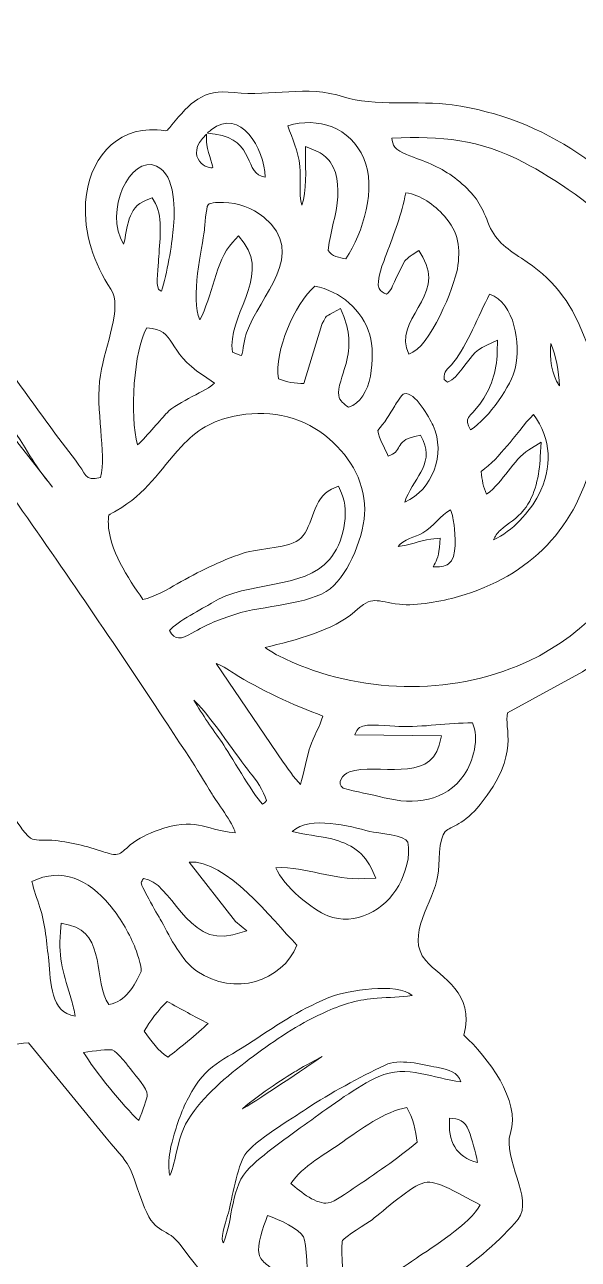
# Model space of a CAD drawing. Header units: centimetres. Extents: x -12.7 to 18.7, y -12.5 to 18.5.
# Drawn here: x 9.43 to 12.02, y 0.78 to 6.55 of the extents above; entities that cross this region are included whole.
import ezdxf

# ---------------------------------------------------------------- set-up
doc = ezdxf.new("R2010")
doc.units = ezdxf.units.CM
doc.header["$MEASUREMENT"] = 0
doc.layers.add('Plan 1', color=7, linetype='Continuous')

msp = doc.modelspace()

# ---------------------------------------------------------------- linework, layer by layer
at = {"layer": 'Plan 1', "color": 250, "lineweight": 18}
for points, knots in [([(-12.70712, 2.98214), (-12.70712, -5.58093), (-5.66679, -12.5227), (3.01789, -12.5227), (11.70257, -12.5227), (18.7429, -5.58093), (18.7429, 2.98214), (18.7429, 11.5452), (11.70257, 18.48697), (3.01789, 18.48697), (-5.66679, 18.48697), (-12.70712, 11.5452), (-12.70712, 2.98214)], [0, 0, 0, 0, 0.25, 0.25, 0.25, 0.5, 0.5, 0.5, 0.75, 0.75, 0.75, 1, 1, 1, 1]), ([(-4.26543, -4.31893), (-4.26543, -4.31893), (-3.97894, -3.98957), (-3.97894, -3.98957), (-3.92186, -4.0381), (-3.86309, -4.11586), (-3.8222, -4.17014), (-3.69525, -4.33867), (-3.88687, -4.38079), (-3.42934, -4.63057), (-3.32334, -4.68844), (-3.3564, -4.64826), (-3.32099, -4.76677), (-3.27786, -4.91123), (-3.16622, -5.01305), (-3.02862, -5.06771), (-2.98388, -5.08549), (-2.85788, -5.10146), (-2.83188, -5.13053), (-2.78887, -5.17866), (-2.81151, -5.39704), (-2.38914, -5.53181), (-2.33644, -5.54862), (-2.2088, -5.55689), (-2.17211, -5.58293), (-2.02438, -5.68771), (-2.00495, -5.76428), (-1.79939, -5.79384), (-1.71231, -5.80636), (-1.62513, -5.7991), (-1.53767, -5.80192), (-1.45871, -5.80447), (-1.4025, -5.84769), (-1.32966, -5.87095), (-1.16546, -5.92338), (-0.97984, -5.86905), (-0.81175, -5.86612), (-0.46025, -5.85996), (-0.47066, -5.97114), (-0.1653, -5.69658), (-0.09903, -5.63698), (-0.09653, -5.66265), (0.01903, -5.67973), (0.48273, -5.7483), (1.08451, -5.83159), (1.5553, -5.78256), (1.5553, -5.78256), (2.016, -5.72438), (2.016, -5.72438), (2.016, -5.72438), (1.91262, -6.14441), (1.91262, -6.14441), (1.85654, -6.33478), (1.77987, -6.39954), (1.76998, -6.64935), (1.76998, -6.64935), (1.81151, -6.64363), (1.81151, -6.64363), (2.13062, -6.59964), (3.27323, -6.00527), (3.56498, -5.79372), (4.19269, -5.33858), (4.24496, -5.25744), (4.6996, -4.69979), (4.78699, -4.5926), (5.1609, -4.05755), (5.09134, -3.9391), (5.0443, -3.85904), (4.93031, -3.89476), (4.85965, -3.91398), (4.78996, -3.93295), (4.72148, -3.9561), (4.65132, -3.97341), (3.87587, -4.16481), (3.06303, -4.06589), (2.29631, -3.88703), (2.29631, -3.88703), (1.61804, -3.69373), (1.61804, -3.69373), (1.61804, -3.69373), (1.40325, -3.6523), (1.40325, -3.6523), (1.43699, -3.83973), (1.52102, -4.03572), (1.59104, -4.21251), (1.59104, -4.21251), (1.78821, -4.71867), (1.78821, -4.71867), (1.63483, -4.74047), (1.31379, -4.70911), (1.17893, -4.69004), (0.98408, -4.66247), (0.82965, -4.6089), (0.64568, -4.5568), (0.62221, -4.45844), (0.60929, -4.45346), (0.63955, -4.33914), (0.7093, -4.07554), (0.57285, -3.92816), (0.56818, -3.82318), (0.5671, -3.79888), (0.59223, -3.72997), (0.59587, -3.69545), (0.62849, -3.3861), (0.42992, -3.24726), (0.41831, -3.08433), (0.38654, -2.63838), (0.15039, -2.62065), (0.07028, -2.47367), (0.02419, -2.38916), (0.03332, -2.36793), (0.09694, -2.30405), (0.14076, -2.26002), (0.39165, -2.06639), (0.45097, -2.09471), (0.48095, -2.11469), (0.56622, -2.2174), (0.59457, -2.24955), (0.59457, -2.24955), (0.88771, -2.56893), (0.88771, -2.56893), (1.17691, -2.85493), (1.80549, -3.29474), (2.19799, -3.46506), (2.34611, -3.52934), (2.50004, -3.59969), (2.65462, -3.646), (3.35608, -3.85608), (4.16259, -3.93489), (4.88571, -3.79156), (5.6528, -3.63949), (6.24141, -3.41854), (6.85161, -2.9274), (7.02529, -2.78759), (7.20186, -2.64688), (7.35597, -2.48523), (7.46245, -2.37355), (7.72752, -2.10575), (7.80144, -1.99554), (7.98369, -1.72377), (8.48963, -0.79844), (8.51221, -0.49765), (8.52468, -0.33155), (8.59458, -0.14706), (8.62311, 0.0215), (8.68851, 0.40778), (8.69365, 0.82258), (8.66169, 1.2128), (8.64284, 1.44289), (8.60029, 1.66647), (8.54195, 1.88954), (8.54195, 1.88954), (8.45306, 2.21787), (8.45306, 2.21787), (8.52313, 2.19746), (8.62671, 2.14409), (8.67928, 2.12544), (8.75475, 2.09864), (8.79552, 1.86804), (9.09908, 1.77736), (9.23834, 1.73576), (9.32167, 1.78265), (9.4496, 1.7932), (9.4496, 1.7932), (9.81113, 1.34878), (9.81113, 1.34878), (9.95084, 1.19395), (9.91401, 1.21695), (9.99144, 1.02209), (10.04325, 0.89176), (10.09509, 0.93528), (10.1621, 0.84493), (10.40583, 0.5164), (10.33027, 0.69736), (10.56316, 0.55545), (10.86319, 0.37265), (10.8067, 0.32841), (11.04201, 0.46115), (11.26462, 0.58676), (11.5752, 0.77065), (11.73433, 0.96957), (11.81025, 1.06446), (11.65977, 1.25119), (11.69891, 1.37135), (11.74785, 1.52164), (11.59284, 1.72608), (11.48095, 1.82924), (11.53667, 2.02837), (11.37494, 2.09461), (11.30353, 2.17726), (11.20449, 2.29189), (11.34249, 2.45297), (11.36047, 2.57541), (11.36727, 2.62169), (11.36253, 2.74949), (11.39455, 2.78009), (11.42158, 2.80406), (11.48459, 2.81413), (11.55754, 2.90527), (11.75158, 3.14772), (11.66543, 3.26017), (11.68577, 3.33386), (11.68577, 3.33386), (12.03596, 3.52518), (12.03596, 3.52518), (12.55338, 3.8696), (12.79966, 4.59464), (12.61165, 5.1851), (12.57594, 5.29725), (12.52469, 5.40376), (12.45805, 5.50085), (12.212, 5.85927), (11.86366, 6.11215), (11.42628, 6.17429), (11.27451, 6.19585), (11.05499, 6.16529), (10.9203, 6.21094), (10.74727, 6.26959), (10.58253, 6.211), (10.40911, 6.23146), (10.25872, 6.2492), (10.20622, 6.18355), (10.11813, 6.08076), (10.08602, 6.04326), (10.10674, 6.05394), (10.05033, 6.05763), (9.85112, 6.07064), (9.72862, 5.91062), (9.71567, 5.71942), (9.70593, 5.57558), (9.75546, 5.43181), (9.83385, 5.31268), (9.88942, 5.22825), (9.80792, 5.05498), (9.78489, 4.91184), (9.75928, 4.7528), (9.81475, 4.54437), (9.78559, 4.43362), (9.7097, 4.41523), (9.71902, 4.44982), (9.66844, 4.5144), (9.50065, 4.7286), (9.35242, 4.9572), (9.17976, 5.16798), (9.15699, 5.19572), (9.14025, 5.2241), (9.11972, 5.2531), (9.09401, 5.28944), (9.10366, 5.28225), (9.10563, 5.33062), (9.11116, 5.46794), (8.97935, 5.63415), (8.84989, 5.68384), (8.8164, 5.88457), (8.69294, 5.95155), (8.55585, 6.08063), (8.44217, 6.18766), (8.29761, 6.32181), (8.16385, 6.40016), (8.05808, 6.46211), (7.7853, 6.24277), (7.69077, 6.18811), (7.69077, 6.18811), (7.27394, 5.88369), (7.27394, 5.88369), (7.27033, 5.70586), (7.39775, 5.60054), (7.44573, 5.44753), (7.4885, 5.31116), (7.28623, 5.27788), (7.47507, 5.03191), (7.51983, 4.97362), (7.5675, 4.96713), (7.59197, 4.94645), (7.63533, 4.90974), (7.57556, 4.74687), (7.73782, 4.58925), (7.56698, 4.68548), (7.53116, 4.62768), (7.45782, 4.67175), (7.37168, 4.72353), (7.32556, 4.80576), (7.21615, 4.83241), (7.07735, 4.86623), (7.05339, 4.77007), (6.91788, 4.8342), (6.74039, 4.91823), (6.60832, 4.92481), (6.43034, 4.83244), (6.3801, 4.80634), (6.38593, 4.78897), (6.33206, 4.81254), (6.2566, 4.84556), (6.01377, 4.92595), (5.98598, 5.00566), (5.9765, 5.0329), (5.99486, 5.08562), (6.01701, 5.10137), (6.04997, 5.1248), (6.1707, 5.10356), (6.30584, 5.20286), (6.57293, 5.39903), (6.30998, 5.87428), (6.15126, 6.06119), (5.97075, 6.27377), (5.74899, 6.4403), (5.54782, 6.63127), (5.50231, 6.67447), (5.49103, 6.82308), (5.48048, 6.9075), (5.55738, 6.93735), (5.55898, 6.99355), (5.61766, 7.02791), (5.67765, 7.06306), (5.70582, 6.98604), (5.8239, 7.00379), (5.95502, 7.02348), (5.87531, 7.06866), (6.0309, 7.04236), (6.14767, 7.02261), (6.18671, 7.04672), (6.28106, 7.10196), (6.3351, 7.13359), (6.45116, 7.12318), (6.51678, 7.1338), (6.68216, 7.16053), (6.65125, 7.23559), (6.78124, 7.2074), (7.0069, 7.15844), (7.05548, 7.31345), (7.14207, 7.32452), (7.25115, 7.33847), (7.27984, 7.3255), (7.38739, 7.37498), (7.45055, 7.40404), (7.50139, 7.45186), (7.56513, 7.4752), (7.63502, 7.5008), (7.70779, 7.51781), (7.77782, 7.54327), (7.88355, 7.5817), (7.94246, 7.53436), (8.03449, 7.47101), (8.12437, 7.40914), (8.20986, 7.35468), (8.30853, 7.30684), (8.53549, 7.19676), (8.53153, 7.22012), (8.77077, 7.25334), (9.20467, 7.31366), (9.63868, 6.99), (10.26105, 7.1938), (10.26105, 7.1938), (10.477, 7.2712), (10.477, 7.2712), (10.477, 7.2712), (10.73671, 7.27415), (10.73671, 7.27415), (10.95313, 7.27556), (10.99865, 7.33466), (11.17721, 7.41065), (11.32272, 7.47258), (11.46635, 7.45948), (11.60992, 7.5489), (11.67144, 7.58724), (11.70985, 7.6448), (11.76265, 7.67848), (11.83466, 7.72444), (12.03863, 7.76867), (12.17286, 7.86731), (14.18278, 4.26572), (13.78187, -0.18352), (11.16241, -3.38829), (7.29846, -8.11562), (0.13141, -8.52254), (-4.26543, -4.31893)], [0, 0, 0, 0, 0.008, 0.008, 0.008, 0.016, 0.016, 0.016, 0.024, 0.024, 0.024, 0.032, 0.032, 0.032, 0.04, 0.04, 0.04, 0.048, 0.048, 0.048, 0.056, 0.056, 0.056, 0.064, 0.064, 0.064, 0.072, 0.072, 0.072, 0.08, 0.08, 0.08, 0.088, 0.088, 0.088, 0.096, 0.096, 0.096, 0.104, 0.104, 0.104, 0.112, 0.112, 0.112, 0.12, 0.12, 0.12, 0.128, 0.128, 0.128, 0.136, 0.136, 0.136, 0.144, 0.144, 0.144, 0.152, 0.152, 0.152, 0.16, 0.16, 0.16, 0.168, 0.168, 0.168, 0.176, 0.176, 0.176, 0.184, 0.184, 0.184, 0.192, 0.192, 0.192, 0.2, 0.2, 0.2, 0.208, 0.208, 0.208, 0.216, 0.216, 0.216, 0.224, 0.224, 0.224, 0.232, 0.232, 0.232, 0.24, 0.24, 0.24, 0.248, 0.248, 0.248, 0.256, 0.256, 0.256, 0.264, 0.264, 0.264, 0.272, 0.272, 0.272, 0.28, 0.28, 0.28, 0.288, 0.288, 0.288, 0.296, 0.296, 0.296, 0.304, 0.304, 0.304, 0.312, 0.312, 0.312, 0.32, 0.32, 0.32, 0.328, 0.328, 0.328, 0.336, 0.336, 0.336, 0.344, 0.344, 0.344, 0.352, 0.352, 0.352, 0.36, 0.36, 0.36, 0.368, 0.368, 0.368, 0.376, 0.376, 0.376, 0.384, 0.384, 0.384, 0.392, 0.392, 0.392, 0.4, 0.4, 0.4, 0.408, 0.408, 0.408, 0.416, 0.416, 0.416, 0.424, 0.424, 0.424, 0.432, 0.432, 0.432, 0.44, 0.44, 0.44, 0.448, 0.448, 0.448, 0.456, 0.456, 0.456, 0.464, 0.464, 0.464, 0.472, 0.472, 0.472, 0.48, 0.48, 0.48, 0.488, 0.488, 0.488, 0.496, 0.496, 0.496, 0.504, 0.504, 0.504, 0.512, 0.512, 0.512, 0.52, 0.52, 0.52, 0.528, 0.528, 0.528, 0.536, 0.536, 0.536, 0.544, 0.544, 0.544, 0.552, 0.552, 0.552, 0.56, 0.56, 0.56, 0.568, 0.568, 0.568, 0.576, 0.576, 0.576, 0.584, 0.584, 0.584, 0.592, 0.592, 0.592, 0.6, 0.6, 0.6, 0.608, 0.608, 0.608, 0.616, 0.616, 0.616, 0.624, 0.624, 0.624, 0.632, 0.632, 0.632, 0.64, 0.64, 0.64, 0.648, 0.648, 0.648, 0.656, 0.656, 0.656, 0.664, 0.664, 0.664, 0.672, 0.672, 0.672, 0.68, 0.68, 0.68, 0.688, 0.688, 0.688, 0.696, 0.696, 0.696, 0.704, 0.704, 0.704, 0.712, 0.712, 0.712, 0.72, 0.72, 0.72, 0.728, 0.728, 0.728, 0.736, 0.736, 0.736, 0.744, 0.744, 0.744, 0.752, 0.752, 0.752, 0.76, 0.76, 0.76, 0.768, 0.768, 0.768, 0.776, 0.776, 0.776, 0.784, 0.784, 0.784, 0.792, 0.792, 0.792, 0.8, 0.8, 0.8, 0.808, 0.808, 0.808, 0.816, 0.816, 0.816, 0.824, 0.824, 0.824, 0.832, 0.832, 0.832, 0.84, 0.84, 0.84, 0.848, 0.848, 0.848, 0.856, 0.856, 0.856, 0.864, 0.864, 0.864, 0.872, 0.872, 0.872, 0.88, 0.88, 0.88, 0.888, 0.888, 0.888, 0.896, 0.896, 0.896, 0.904, 0.904, 0.904, 0.912, 0.912, 0.912, 0.92, 0.92, 0.92, 0.928, 0.928, 0.928, 0.936, 0.936, 0.936, 0.944, 0.944, 0.944, 0.952, 0.952, 0.952, 0.96, 0.96, 0.96, 0.968, 0.968, 0.968, 0.976, 0.976, 0.976, 0.984, 0.984, 0.984, 0.992, 0.992, 0.992, 1, 1, 1, 1]), ([(10.55404, 5.83706), (10.45334, 5.84503), (10.51307, 6.01068), (10.32016, 6.03723), (10.32016, 6.03723), (10.2844, 6.04216), (10.2844, 6.04216), (10.28961, 6.04695), (10.29527, 6.05185), (10.3014, 6.05684), (10.43823, 6.16774), (10.54957, 5.967), (10.55404, 5.83706)], [0, 0, 0, 0, 0.25, 0.25, 0.25, 0.5, 0.5, 0.5, 0.75, 0.75, 0.75, 1, 1, 1, 1]), ([(10.7159, 5.88553), (10.70828, 5.96331), (10.68167, 6.01256), (10.6592, 6.07673), (10.80206, 6.11894), (10.9512, 6.06932), (11.01424, 5.92382), (11.07404, 5.78575), (11.01233, 5.57849), (10.93096, 5.4549), (10.89998, 5.45829), (10.86528, 5.46788), (10.84828, 5.49378), (10.8477, 5.52012), (10.8818, 5.65889), (10.88647, 5.68967), (10.89708, 5.75984), (10.90119, 5.84659), (10.85766, 5.90714), (10.84056, 5.93091), (10.81781, 5.94826), (10.79083, 5.95944), (10.79083, 5.95944), (10.74281, 5.97934), (10.74281, 5.97934), (10.74281, 5.97934), (10.74231, 5.92737), (10.74231, 5.92737), (10.74186, 5.88328), (10.74982, 5.76627), (10.72526, 5.70482), (10.70966, 5.75998), (10.72113, 5.83183), (10.7159, 5.88553)], [0, 0, 0, 0, 0.0909091, 0.0909091, 0.0909091, 0.1818182, 0.1818182, 0.1818182, 0.2727273, 0.2727273, 0.2727273, 0.3636364, 0.3636364, 0.3636364, 0.4545455, 0.4545455, 0.4545455, 0.5454545, 0.5454545, 0.5454545, 0.6363636, 0.6363636, 0.6363636, 0.7272727, 0.7272727, 0.7272727, 0.8181818, 0.8181818, 0.8181818, 0.9090909, 0.9090909, 0.9090909, 1, 1, 1, 1]), ([(10.30914, 5.88298), (10.29853, 5.86464), (10.16478, 5.92645), (10.27966, 6.03767), (10.27966, 6.03767), (10.28028, 6.00185), (10.28028, 6.00185), (10.28088, 5.96802), (10.31056, 5.89198), (10.30914, 5.88298)], [0, 0, 0, 0, 0.3333333, 0.3333333, 0.3333333, 0.6666667, 0.6666667, 0.6666667, 1, 1, 1, 1]), ([(11.15937, 5.9768), (11.14983, 5.98862), (11.14637, 6.00364), (11.14582, 6.01888), (11.37913, 6.02805), (11.55014, 6.01544), (11.76474, 5.90318), (11.8923, 5.83645), (12.12002, 5.68816), (12.20317, 5.57237), (12.33121, 5.39402), (12.41809, 5.29009), (12.47097, 5.06509), (12.60876, 4.47885), (12.29973, 3.78399), (11.73043, 3.55252), (11.37372, 3.4075), (10.95771, 3.42991), (10.6143, 3.60192), (10.5954, 3.61137), (10.57375, 3.62414), (10.5545, 3.63903), (10.69413, 3.6741), (10.87658, 3.71942), (10.97079, 3.80632), (11.05645, 3.88532), (11.07013, 3.85414), (11.18125, 3.84122), (11.26044, 3.832), (11.37902, 3.85521), (11.45601, 3.87704), (11.79053, 3.97188), (12.01538, 4.20229), (12.08746, 4.5452), (12.12857, 4.74074), (12.11572, 4.91491), (12.04056, 5.10039), (11.97486, 5.26247), (11.89632, 5.36394), (11.75013, 5.45755), (11.67658, 5.50463), (11.62566, 5.54352), (11.59381, 5.62554), (11.56303, 5.70487), (11.53898, 5.74547), (11.4739, 5.80431), (11.41331, 5.85905), (11.34968, 5.89099), (11.27418, 5.91947), (11.24282, 5.93128), (11.18069, 5.95038), (11.15937, 5.9768)], [0, 0, 0, 0, 0.0588235, 0.0588235, 0.0588235, 0.1176471, 0.1176471, 0.1176471, 0.1764706, 0.1764706, 0.1764706, 0.2352941, 0.2352941, 0.2352941, 0.2941176, 0.2941176, 0.2941176, 0.3529412, 0.3529412, 0.3529412, 0.4117647, 0.4117647, 0.4117647, 0.4705882, 0.4705882, 0.4705882, 0.5294118, 0.5294118, 0.5294118, 0.5882353, 0.5882353, 0.5882353, 0.6470588, 0.6470588, 0.6470588, 0.7058824, 0.7058824, 0.7058824, 0.7647059, 0.7647059, 0.7647059, 0.8235294, 0.8235294, 0.8235294, 0.8823529, 0.8823529, 0.8823529, 0.9411765, 0.9411765, 0.9411765, 1, 1, 1, 1]), ([(9.89316, 5.52329), (9.79913, 5.67479), (9.92387, 5.94291), (10.04675, 5.88813), (10.13943, 5.84679), (10.13255, 5.67314), (10.12502, 5.59128), (10.11858, 5.52114), (10.09638, 5.38397), (10.06932, 5.30411), (10.06404, 5.30626), (10.05942, 5.30918), (10.05663, 5.31324), (10.0427, 5.33368), (10.05533, 5.42523), (10.05657, 5.45158), (10.06013, 5.52699), (10.07857, 5.6461), (10.04149, 5.71289), (10.04149, 5.71289), (10.02664, 5.73962), (10.02664, 5.73962), (10.02664, 5.73962), (9.99812, 5.72855), (9.99812, 5.72855), (9.90888, 5.69395), (9.91357, 5.59863), (9.89316, 5.52329)], [0, 0, 0, 0, 0.1111111, 0.1111111, 0.1111111, 0.2222222, 0.2222222, 0.2222222, 0.3333333, 0.3333333, 0.3333333, 0.4444444, 0.4444444, 0.4444444, 0.5555556, 0.5555556, 0.5555556, 0.6666667, 0.6666667, 0.6666667, 0.7777778, 0.7777778, 0.7777778, 0.8888889, 0.8888889, 0.8888889, 1, 1, 1, 1]), ([(10.24885, 5.17053), (10.20299, 5.26382), (10.26092, 5.51369), (10.27054, 5.58799), (10.27298, 5.60686), (10.27742, 5.69484), (10.28752, 5.70715), (10.29751, 5.71932), (10.34533, 5.71831), (10.35878, 5.71799), (10.42996, 5.71612), (10.49198, 5.69371), (10.54709, 5.64869), (10.7565, 5.47766), (10.5277, 5.28326), (10.46708, 5.10968), (10.46009, 5.08964), (10.44978, 5.02348), (10.44414, 5.00325), (10.43361, 5.00498), (10.4155, 5.01224), (10.40185, 5.01817), (10.37273, 5.18449), (10.57666, 5.36402), (10.45533, 5.52855), (10.45533, 5.52855), (10.42992, 5.56298), (10.42992, 5.56298), (10.42992, 5.56298), (10.40112, 5.53135), (10.40112, 5.53135), (10.32138, 5.44372), (10.30735, 5.27379), (10.24885, 5.17053)], [0, 0, 0, 0, 0.0909091, 0.0909091, 0.0909091, 0.1818182, 0.1818182, 0.1818182, 0.2727273, 0.2727273, 0.2727273, 0.3636364, 0.3636364, 0.3636364, 0.4545455, 0.4545455, 0.4545455, 0.5454545, 0.5454545, 0.5454545, 0.6363636, 0.6363636, 0.6363636, 0.7272727, 0.7272727, 0.7272727, 0.8181818, 0.8181818, 0.8181818, 0.9090909, 0.9090909, 0.9090909, 1, 1, 1, 1]), ([(11.22534, 5.01012), (11.14481, 5.16762), (11.3999, 5.28049), (11.28962, 5.4624), (11.28962, 5.4624), (11.27096, 5.49316), (11.27096, 5.49316), (11.27096, 5.49316), (11.24068, 5.47376), (11.24068, 5.47376), (11.22539, 5.46395), (11.2224, 5.46222), (11.20953, 5.44829), (11.20953, 5.44829), (11.20629, 5.44479), (11.20629, 5.44479), (11.20629, 5.44479), (11.16276, 5.36038), (11.16276, 5.36038), (11.16276, 5.36038), (11.16183, 5.35841), (11.16183, 5.35841), (11.14861, 5.32831), (11.14302, 5.30768), (11.12007, 5.28986), (11.1063, 5.29516), (11.09224, 5.30319), (11.08613, 5.3157), (11.06884, 5.35104), (11.10752, 5.44353), (11.12047, 5.47747), (11.15714, 5.57348), (11.19079, 5.6633), (11.20993, 5.76345), (11.28241, 5.75272), (11.34179, 5.7085), (11.39096, 5.65408), (11.4573, 5.58068), (11.46691, 5.50325), (11.45106, 5.40708), (11.43803, 5.32827), (11.32391, 5.03873), (11.22534, 5.01012)], [0, 0, 0, 0, 0.0714286, 0.0714286, 0.0714286, 0.1428571, 0.1428571, 0.1428571, 0.2142857, 0.2142857, 0.2142857, 0.2857143, 0.2857143, 0.2857143, 0.3571429, 0.3571429, 0.3571429, 0.4285714, 0.4285714, 0.4285714, 0.5, 0.5, 0.5, 0.5714286, 0.5714286, 0.5714286, 0.6428571, 0.6428571, 0.6428571, 0.7142857, 0.7142857, 0.7142857, 0.7857143, 0.7857143, 0.7857143, 0.8571429, 0.8571429, 0.8571429, 0.9285714, 0.9285714, 0.9285714, 1, 1, 1, 1]), ([(9.00785, 5.10266), (8.97978, 5.13773), (8.85726, 5.27203), (8.82892, 5.32816), (8.88116, 5.30694), (8.9962, 5.14314), (9.02162, 5.11285), (9.16974, 4.93646), (9.33819, 4.73139), (9.45606, 4.5345), (9.48154, 4.49199), (9.51, 4.45395), (9.54031, 4.41492), (9.54031, 4.41492), (9.11655, 4.9558), (9.11655, 4.9558), (9.07968, 5.00408), (9.04618, 5.05476), (9.00785, 5.10266)], [0, 0, 0, 0, 0.1666667, 0.1666667, 0.1666667, 0.3333333, 0.3333333, 0.3333333, 0.5, 0.5, 0.5, 0.6666667, 0.6666667, 0.6666667, 0.8333333, 0.8333333, 0.8333333, 1, 1, 1, 1]), ([(10.61596, 4.89467), (10.596, 5.02604), (10.69019, 5.24011), (10.78635, 5.32766), (10.90455, 5.30347), (11.00815, 5.21671), (11.04227, 5.09926), (11.06961, 5.00517), (11.05531, 4.7928), (10.94318, 4.76254), (10.92264, 4.77487), (10.90151, 4.792), (10.89712, 4.81592), (10.89084, 4.84987), (10.91829, 4.91734), (10.92789, 4.95148), (10.95083, 5.03299), (10.9524, 5.10571), (10.92096, 5.18573), (10.92096, 5.18573), (10.90643, 5.22272), (10.90643, 5.22272), (10.90643, 5.22272), (10.87152, 5.20373), (10.87152, 5.20373), (10.82925, 5.18074), (10.84406, 5.19501), (10.82051, 5.15205), (10.82051, 5.15205), (10.81875, 5.14885), (10.81875, 5.14885), (10.81875, 5.14885), (10.73505, 4.87211), (10.73505, 4.87211), (10.69492, 4.87284), (10.65244, 4.87875), (10.61596, 4.89467)], [0, 0, 0, 0, 0.0833333, 0.0833333, 0.0833333, 0.1666667, 0.1666667, 0.1666667, 0.25, 0.25, 0.25, 0.3333333, 0.3333333, 0.3333333, 0.4166667, 0.4166667, 0.4166667, 0.5, 0.5, 0.5, 0.5833333, 0.5833333, 0.5833333, 0.6666667, 0.6666667, 0.6666667, 0.75, 0.75, 0.75, 0.8333333, 0.8333333, 0.8333333, 0.9166667, 0.9166667, 0.9166667, 1, 1, 1, 1]), ([(8.22669, 4.66255), (8.19332, 4.72371), (8.10858, 4.84901), (8.08192, 4.91922), (8.1471, 4.97749), (8.23521, 5.01589), (8.30894, 5.06106), (8.35384, 5.08856), (8.61268, 5.26465), (8.66317, 5.25082), (8.69303, 5.24264), (8.74764, 5.16518), (8.76657, 5.14121), (8.76657, 5.14121), (9.04472, 4.78853), (9.04472, 4.78853), (9.07337, 4.74997), (9.09837, 4.70817), (9.13013, 4.67059), (9.21652, 4.56827), (9.29849, 4.44963), (9.37614, 4.34032), (9.49719, 4.16994), (9.61589, 3.99776), (9.7335, 3.82501), (9.85159, 3.65159), (9.96866, 3.47736), (10.08399, 3.30208), (10.15893, 3.18818), (10.23675, 3.07187), (10.30594, 2.95444), (10.32436, 2.92319), (10.40554, 2.81763), (10.41452, 2.77352), (10.25727, 2.79033), (10.23308, 2.84877), (10.05408, 2.78607), (10.00693, 2.76954), (9.96365, 2.74832), (9.92441, 2.71719), (9.91063, 2.70625), (9.88778, 2.683), (9.87305, 2.67581), (9.85405, 2.66655), (9.81782, 2.67873), (9.79968, 2.68478), (9.72225, 2.71064), (9.6395, 2.73304), (9.55772, 2.73881), (9.53683, 2.74029), (9.48583, 2.73808), (9.46826, 2.74361), (9.44233, 2.75178), (9.39834, 2.82165), (9.38425, 2.84274), (9.28902, 2.98506), (9.19704, 3.12916), (9.10092, 3.27113), (8.94849, 3.49631), (8.80038, 3.72559), (8.65474, 3.95518), (8.50852, 4.18566), (8.35739, 4.42304), (8.22669, 4.66255)], [0, 0, 0, 0, 0.047619, 0.047619, 0.047619, 0.0952381, 0.0952381, 0.0952381, 0.1428571, 0.1428571, 0.1428571, 0.1904762, 0.1904762, 0.1904762, 0.2380952, 0.2380952, 0.2380952, 0.2857143, 0.2857143, 0.2857143, 0.3333333, 0.3333333, 0.3333333, 0.3809524, 0.3809524, 0.3809524, 0.4285714, 0.4285714, 0.4285714, 0.4761905, 0.4761905, 0.4761905, 0.5238095, 0.5238095, 0.5238095, 0.5714286, 0.5714286, 0.5714286, 0.6190476, 0.6190476, 0.6190476, 0.6666667, 0.6666667, 0.6666667, 0.7142857, 0.7142857, 0.7142857, 0.7619048, 0.7619048, 0.7619048, 0.8095238, 0.8095238, 0.8095238, 0.8571429, 0.8571429, 0.8571429, 0.9047619, 0.9047619, 0.9047619, 0.952381, 0.952381, 0.952381, 1, 1, 1, 1]), ([(11.40448, 4.87852), (11.40448, 4.87852), (11.38911, 4.89087), (11.38911, 4.89087), (11.38982, 4.93656), (11.40058, 4.93007), (11.43541, 4.97405), (11.49759, 5.05255), (11.55045, 5.18987), (11.60124, 5.28922), (11.72123, 5.24883), (11.74559, 5.05461), (11.72241, 4.94883), (11.70334, 4.86178), (11.59946, 4.71258), (11.51276, 4.65554), (11.47727, 4.71449), (11.50933, 4.71211), (11.55555, 4.77614), (11.60876, 4.84985), (11.63513, 4.92783), (11.63734, 5.0189), (11.63734, 5.0189), (11.63871, 5.07436), (11.63871, 5.07436), (11.63871, 5.07436), (11.58802, 5.05183), (11.58802, 5.05183), (11.52624, 5.02437), (11.51308, 4.9889), (11.47286, 4.94041), (11.45242, 4.91577), (11.43443, 4.88972), (11.40448, 4.87852)], [0, 0, 0, 0, 0.0909091, 0.0909091, 0.0909091, 0.1818182, 0.1818182, 0.1818182, 0.2727273, 0.2727273, 0.2727273, 0.3636364, 0.3636364, 0.3636364, 0.4545455, 0.4545455, 0.4545455, 0.5454545, 0.5454545, 0.5454545, 0.6363636, 0.6363636, 0.6363636, 0.7272727, 0.7272727, 0.7272727, 0.8181818, 0.8181818, 0.8181818, 0.9090909, 0.9090909, 0.9090909, 1, 1, 1, 1]), ([(9.95872, 4.58614), (9.91994, 4.71839), (9.94086, 5.03355), (10.00143, 5.13287), (10.14509, 5.12391), (10.08665, 5.02241), (10.26662, 4.90969), (10.26662, 4.90969), (10.31678, 4.87429), (10.31678, 4.87429), (10.28426, 4.83659), (10.14734, 4.79038), (10.09586, 4.73574), (10.07115, 4.70954), (10.0026, 4.62722), (9.95872, 4.58614)], [0, 0, 0, 0, 0.2, 0.2, 0.2, 0.4, 0.4, 0.4, 0.6, 0.6, 0.6, 0.8, 0.8, 0.8, 1, 1, 1, 1]), ([(11.92817, 4.86177), (11.88772, 4.92016), (11.8831, 4.9862), (11.88698, 5.05986), (11.91127, 5.00857), (11.92371, 4.92684), (11.92817, 4.86177)], [0, 0, 0, 0, 0.5, 0.5, 0.5, 1, 1, 1, 1]), ([(11.2055, 4.31885), (11.23925, 4.42199), (11.34412, 4.49355), (11.29136, 4.60569), (11.29136, 4.60569), (11.27942, 4.63106), (11.27942, 4.63106), (11.27942, 4.63106), (11.25204, 4.625), (11.25204, 4.625), (11.15735, 4.60412), (11.19474, 4.55184), (11.12852, 4.5333), (11.1111, 4.57432), (11.08712, 4.60859), (11.07923, 4.65323), (11.11187, 4.68828), (11.13501, 4.72718), (11.15963, 4.76876), (11.16611, 4.7797), (11.19009, 4.82174), (11.20332, 4.82475), (11.25316, 4.83603), (11.32093, 4.71283), (11.33763, 4.67608), (11.3984, 4.54234), (11.33498, 4.37479), (11.2055, 4.31885)], [0, 0, 0, 0, 0.1111111, 0.1111111, 0.1111111, 0.2222222, 0.2222222, 0.2222222, 0.3333333, 0.3333333, 0.3333333, 0.4444444, 0.4444444, 0.4444444, 0.5555556, 0.5555556, 0.5555556, 0.6666667, 0.6666667, 0.6666667, 0.7777778, 0.7777778, 0.7777778, 0.8888889, 0.8888889, 0.8888889, 1, 1, 1, 1]), ([(9.85847, 4.27732), (10.00285, 4.36169), (10.05625, 4.46227), (10.16277, 4.57762), (10.23374, 4.65449), (10.30588, 4.69819), (10.40907, 4.72021), (10.55351, 4.75104), (10.7152, 4.72503), (10.83195, 4.63085), (10.94265, 4.54157), (11.01602, 4.43041), (11.01866, 4.28408), (11.02071, 4.17123), (10.94598, 3.98433), (10.85778, 3.91412), (10.76274, 3.83848), (10.54048, 3.83514), (10.41684, 3.79543), (10.3394, 3.77055), (10.2826, 3.74735), (10.21235, 3.70654), (10.16171, 3.67711), (10.13157, 3.67142), (10.10765, 3.71859), (10.14204, 3.76056), (10.26573, 3.82246), (10.30394, 3.84664), (10.4727, 3.95348), (10.73269, 3.90739), (10.85428, 4.04991), (10.91854, 4.12522), (10.95019, 4.26765), (10.91033, 4.36055), (10.91033, 4.36055), (10.89616, 4.39352), (10.89616, 4.39352), (10.89616, 4.39352), (10.8635, 4.37863), (10.8635, 4.37863), (10.77735, 4.33933), (10.77703, 4.20646), (10.72193, 4.15125), (10.67149, 4.10069), (10.52642, 4.1049), (10.45157, 4.07993), (10.34056, 4.04288), (10.24469, 3.99324), (10.14318, 3.93657), (10.10236, 3.91379), (10.03471, 3.87311), (9.98295, 3.8642), (9.91446, 3.96299), (9.824, 4.09999), (9.82197, 4.21879), (9.82185, 4.22535), (9.82127, 4.25185), (9.82425, 4.25772), (9.82785, 4.26157), (9.85281, 4.27403), (9.85847, 4.27732)], [0, 0, 0, 0, 0.05, 0.05, 0.05, 0.1, 0.1, 0.1, 0.15, 0.15, 0.15, 0.2, 0.2, 0.2, 0.25, 0.25, 0.25, 0.3, 0.3, 0.3, 0.35, 0.35, 0.35, 0.4, 0.4, 0.4, 0.45, 0.45, 0.45, 0.5, 0.5, 0.5, 0.55, 0.55, 0.55, 0.6, 0.6, 0.6, 0.65, 0.65, 0.65, 0.7, 0.7, 0.7, 0.75, 0.75, 0.75, 0.8, 0.8, 0.8, 0.85, 0.85, 0.85, 0.9, 0.9, 0.9, 0.95, 0.95, 0.95, 1, 1, 1, 1]), ([(11.65244, 4.18755), (11.69082, 4.22197), (11.72723, 4.23852), (11.76185, 4.28195), (11.81677, 4.35081), (11.83316, 4.44477), (11.83843, 4.53034), (11.83843, 4.53034), (11.84262, 4.59847), (11.84262, 4.59847), (11.84262, 4.59847), (11.78476, 4.56224), (11.78476, 4.56224), (11.70956, 4.51513), (11.66835, 4.4149), (11.58772, 4.35483), (11.57261, 4.39059), (11.56579, 4.41907), (11.56269, 4.46216), (11.60754, 4.49472), (11.6487, 4.53973), (11.6839, 4.58071), (11.71892, 4.62149), (11.76459, 4.68508), (11.80635, 4.72844), (11.88953, 4.61363), (11.89755, 4.4803), (11.82965, 4.35062), (11.78968, 4.2743), (11.70749, 4.1816), (11.61975, 4.14196), (11.62644, 4.15857), (11.63673, 4.17345), (11.65244, 4.18755)], [0, 0, 0, 0, 0.0909091, 0.0909091, 0.0909091, 0.1818182, 0.1818182, 0.1818182, 0.2727273, 0.2727273, 0.2727273, 0.3636364, 0.3636364, 0.3636364, 0.4545455, 0.4545455, 0.4545455, 0.5454545, 0.5454545, 0.5454545, 0.6363636, 0.6363636, 0.6363636, 0.7272727, 0.7272727, 0.7272727, 0.8181818, 0.8181818, 0.8181818, 0.9090909, 0.9090909, 0.9090909, 1, 1, 1, 1]), ([(9.54043, 4.41502), (9.5474, 4.40613), (9.55457, 4.39705), (9.56159, 4.38777), (9.56159, 4.38777), (9.54043, 4.41502), (9.54043, 4.41502)], [0, 0, 0, 0, 0.5, 0.5, 0.5, 1, 1, 1, 1]), ([(11.28954, 4.17461), (11.34356, 4.20523), (11.37011, 4.25714), (11.41918, 4.28263), (11.42865, 4.26001), (11.43382, 4.23063), (11.43613, 4.21104), (11.44119, 4.1679), (11.4523, 4.06035), (11.40986, 4.02969), (11.39254, 4.01718), (11.36441, 4.01515), (11.33779, 4.01664), (11.35091, 4.04013), (11.36265, 4.05679), (11.36736, 4.10696), (11.36736, 4.10696), (11.37143, 4.15063), (11.37143, 4.15063), (11.37143, 4.15063), (11.32792, 4.14503), (11.32792, 4.14503), (11.26933, 4.1375), (11.22812, 4.11622), (11.17453, 4.1116), (11.1964, 4.14334), (11.25544, 4.1553), (11.28954, 4.17461)], [0, 0, 0, 0, 0.1111111, 0.1111111, 0.1111111, 0.2222222, 0.2222222, 0.2222222, 0.3333333, 0.3333333, 0.3333333, 0.4444444, 0.4444444, 0.4444444, 0.5555556, 0.5555556, 0.5555556, 0.6666667, 0.6666667, 0.6666667, 0.7777778, 0.7777778, 0.7777778, 0.8888889, 0.8888889, 0.8888889, 1, 1, 1, 1]), ([(10.63851, 3.10406), (10.63851, 3.10406), (10.3258, 3.56461), (10.3258, 3.56461), (10.35552, 3.55479), (10.40118, 3.52345), (10.4096, 3.5181), (10.52515, 3.4447), (10.68872, 3.36762), (10.82371, 3.31939), (10.80782, 3.27099), (10.78063, 3.22229), (10.76386, 3.17516), (10.7552, 3.15079), (10.73092, 3.03837), (10.71928, 3.00019), (10.6937, 3.02353), (10.64923, 3.08829), (10.63851, 3.10406)], [0, 0, 0, 0, 0.1666667, 0.1666667, 0.1666667, 0.3333333, 0.3333333, 0.3333333, 0.5, 0.5, 0.5, 0.6666667, 0.6666667, 0.6666667, 0.8333333, 0.8333333, 0.8333333, 1, 1, 1, 1]), ([(10.35283, 3.19518), (10.30992, 3.25606), (10.26133, 3.3242), (10.22118, 3.39385), (10.31849, 3.2968), (10.42397, 3.12616), (10.48315, 3.05627), (10.51022, 3.02427), (10.54727, 2.96876), (10.55972, 2.92408), (10.55243, 2.91449), (10.55016, 2.91141), (10.541, 2.90699), (10.4936, 2.95907), (10.38977, 3.14278), (10.35283, 3.19518)], [0, 0, 0, 0, 0.2, 0.2, 0.2, 0.4, 0.4, 0.4, 0.6, 0.6, 0.6, 0.8, 0.8, 0.8, 1, 1, 1, 1]), ([(11.17733, 3.27044), (11.29338, 3.26654), (11.40718, 3.28792), (11.52148, 3.28735), (11.55623, 3.2167), (11.52342, 3.10439), (11.48325, 3.04526), (11.39685, 2.91812), (11.24854, 2.90311), (11.1091, 2.93777), (11.04646, 2.95335), (10.9798, 2.96535), (10.91806, 2.98257), (10.88545, 3.00354), (10.91528, 3.04729), (10.94695, 3.05794), (11.07831, 3.10213), (11.31974, 3.00593), (11.36607, 3.18317), (11.36607, 3.18317), (11.37741, 3.22654), (11.37741, 3.22654), (11.37741, 3.22654), (10.97306, 3.23177), (10.97306, 3.23177), (10.97714, 3.24593), (10.98385, 3.25907), (10.99513, 3.26639), (11.02742, 3.2873), (11.13745, 3.27177), (11.17733, 3.27044)], [0, 0, 0, 0, 0.1, 0.1, 0.1, 0.2, 0.2, 0.2, 0.3, 0.3, 0.3, 0.4, 0.4, 0.4, 0.5, 0.5, 0.5, 0.6, 0.6, 0.6, 0.7, 0.7, 0.7, 0.8, 0.8, 0.8, 0.9, 0.9, 0.9, 1, 1, 1, 1]), ([(10.84932, 2.74908), (10.81501, 2.75681), (10.73028, 2.7655), (10.67939, 2.78036), (10.76636, 2.85598), (10.94806, 2.80407), (11.04215, 2.78048), (11.08031, 2.77091), (11.21094, 2.76482), (11.21952, 2.72952), (11.23481, 2.66655), (11.20783, 2.58205), (11.17736, 2.52731), (11.11411, 2.41372), (10.97365, 2.33486), (10.84597, 2.38658), (10.77837, 2.41397), (10.63659, 2.52402), (10.60409, 2.61072), (10.75188, 2.61679), (10.8666, 2.55137), (11.01866, 2.55969), (11.01866, 2.55969), (11.07072, 2.56252), (11.07072, 2.56252), (11.07072, 2.56252), (11.04849, 2.60969), (11.04849, 2.60969), (11.00935, 2.69275), (10.93478, 2.72977), (10.84932, 2.74908)], [0, 0, 0, 0, 0.1, 0.1, 0.1, 0.2, 0.2, 0.2, 0.3, 0.3, 0.3, 0.4, 0.4, 0.4, 0.5, 0.5, 0.5, 0.6, 0.6, 0.6, 0.7, 0.7, 0.7, 0.8, 0.8, 0.8, 0.9, 0.9, 0.9, 1, 1, 1, 1]), ([(10.07138, 2.35729), (10.06093, 2.37671), (9.97391, 2.52292), (9.97588, 2.54041), (9.97642, 2.54525), (9.98073, 2.55289), (9.98533, 2.55994), (10.11588, 2.54964), (10.1863, 2.23999), (10.40241, 2.29765), (10.40241, 2.29765), (10.46886, 2.31539), (10.46886, 2.31539), (10.46886, 2.31539), (10.41556, 2.35877), (10.41556, 2.35877), (10.41556, 2.35877), (10.19961, 2.6362), (10.19961, 2.6362), (10.36889, 2.65296), (10.58564, 2.37037), (10.7025, 2.24866), (10.63155, 2.07813), (10.4123, 2.00663), (10.23486, 2.12782), (10.16567, 2.17508), (10.11053, 2.28449), (10.07138, 2.35729)], [0, 0, 0, 0, 0.1111111, 0.1111111, 0.1111111, 0.2222222, 0.2222222, 0.2222222, 0.3333333, 0.3333333, 0.3333333, 0.4444444, 0.4444444, 0.4444444, 0.5555556, 0.5555556, 0.5555556, 0.6666667, 0.6666667, 0.6666667, 0.7777778, 0.7777778, 0.7777778, 0.8888889, 0.8888889, 0.8888889, 1, 1, 1, 1]), ([(9.50246, 2.4252), (9.48834, 2.46702), (9.4757, 2.50486), (9.46436, 2.54638), (9.60571, 2.61504), (9.72905, 2.5548), (9.82779, 2.43744), (9.87518, 2.38111), (9.91521, 2.31329), (9.94348, 2.24534), (9.95235, 2.22403), (9.97999, 2.14912), (9.97478, 2.12652), (9.94286, 2.05764), (9.90513, 1.98635), (9.82456, 1.97139), (9.75183, 2.07741), (9.81079, 2.30309), (9.64077, 2.34232), (9.64077, 2.34232), (9.60094, 2.35151), (9.60094, 2.35151), (9.60094, 2.35151), (9.5979, 2.31075), (9.5979, 2.31075), (9.58818, 2.18114), (9.61469, 2.11099), (9.64978, 1.99214), (9.65719, 1.96697), (9.66325, 1.94234), (9.66688, 1.91699), (9.54993, 1.93544), (9.55491, 2.07237), (9.54342, 2.17739), (9.53502, 2.25419), (9.52737, 2.35149), (9.50246, 2.4252)], [0, 0, 0, 0, 0.0833333, 0.0833333, 0.0833333, 0.1666667, 0.1666667, 0.1666667, 0.25, 0.25, 0.25, 0.3333333, 0.3333333, 0.3333333, 0.4166667, 0.4166667, 0.4166667, 0.5, 0.5, 0.5, 0.5833333, 0.5833333, 0.5833333, 0.6666667, 0.6666667, 0.6666667, 0.75, 0.75, 0.75, 0.8333333, 0.8333333, 0.8333333, 0.9166667, 0.9166667, 0.9166667, 1, 1, 1, 1]), ([(10.86869, 2.011), (10.92702, 2.0333), (11.17394, 2.07803), (11.23944, 2.01321), (11.18486, 2.00664), (11.13367, 2.00536), (11.0769, 2.00153), (10.99098, 1.99577), (10.92186, 1.9744), (10.84292, 1.94015), (10.72487, 1.88892), (10.62122, 1.82013), (10.518, 1.74427), (10.41769, 1.67057), (10.29881, 1.57773), (10.22384, 1.47719), (10.17938, 1.41756), (10.15859, 1.3663), (10.14294, 1.29451), (10.13289, 1.24847), (10.12504, 1.21182), (10.10872, 1.17283), (10.10537, 1.18848), (10.10408, 1.20654), (10.1038, 1.21267), (10.10204, 1.25206), (10.10979, 1.29032), (10.11935, 1.3283), (10.13593, 1.39419), (10.16372, 1.47687), (10.19561, 1.53662), (10.28263, 1.69982), (10.35302, 1.70457), (10.49764, 1.80151), (10.6148, 1.88003), (10.73629, 1.96033), (10.86869, 2.011)], [0, 0, 0, 0, 0.0833333, 0.0833333, 0.0833333, 0.1666667, 0.1666667, 0.1666667, 0.25, 0.25, 0.25, 0.3333333, 0.3333333, 0.3333333, 0.4166667, 0.4166667, 0.4166667, 0.5, 0.5, 0.5, 0.5833333, 0.5833333, 0.5833333, 0.6666667, 0.6666667, 0.6666667, 0.75, 0.75, 0.75, 0.8333333, 0.8333333, 0.8333333, 0.9166667, 0.9166667, 0.9166667, 1, 1, 1, 1]), ([(9.9895, 1.84725), (10.01385, 1.89177), (10.05917, 1.95092), (10.09623, 1.98565), (10.16074, 1.95174), (10.22271, 1.9153), (10.28836, 1.88372), (10.23891, 1.8364), (10.14679, 1.76153), (10.10042, 1.72639), (10.05272, 1.75202), (10.02347, 1.80415), (9.9895, 1.84725)], [0, 0, 0, 0, 0.25, 0.25, 0.25, 0.5, 0.5, 0.5, 0.75, 0.75, 0.75, 1, 1, 1, 1]), ([(9.96428, 1.42979), (9.89334, 1.49483), (9.75574, 1.66429), (9.70655, 1.74833), (9.75648, 1.75498), (9.82533, 1.76398), (9.83942, 1.7596), (9.86428, 1.75191), (9.91693, 1.68093), (9.93293, 1.66104), (9.94934, 1.64065), (10.00347, 1.57754), (10.00376, 1.54978), (10.0039, 1.53615), (9.98108, 1.47539), (9.96428, 1.42979)], [0, 0, 0, 0, 0.2, 0.2, 0.2, 0.4, 0.4, 0.4, 0.6, 0.6, 0.6, 0.8, 0.8, 0.8, 1, 1, 1, 1]), ([(10.38218, 0.99817), (10.39831, 1.0635), (10.42412, 1.21468), (10.45923, 1.26935), (10.5001, 1.33296), (10.68264, 1.441), (10.74683, 1.48435), (10.85799, 1.55944), (10.99308, 1.62988), (11.1138, 1.6892), (11.17669, 1.72011), (11.28716, 1.69261), (11.35359, 1.67865), (11.41457, 1.66584), (11.45122, 1.65681), (11.46816, 1.61091), (11.33858, 1.62383), (11.22011, 1.69526), (11.08186, 1.63434), (10.9876, 1.59284), (10.85618, 1.49477), (10.77113, 1.4338), (10.67875, 1.36758), (10.56445, 1.28783), (10.48201, 1.21033), (10.39127, 1.12501), (10.40546, 0.96606), (10.35926, 0.85929), (10.35727, 0.86155), (10.35567, 0.86402), (10.35469, 0.8667), (10.34626, 0.88972), (10.3758, 0.97237), (10.38218, 0.99817)], [0, 0, 0, 0, 0.0909091, 0.0909091, 0.0909091, 0.1818182, 0.1818182, 0.1818182, 0.2727273, 0.2727273, 0.2727273, 0.3636364, 0.3636364, 0.3636364, 0.4545455, 0.4545455, 0.4545455, 0.5454545, 0.5454545, 0.5454545, 0.6363636, 0.6363636, 0.6363636, 0.7272727, 0.7272727, 0.7272727, 0.8181818, 0.8181818, 0.8181818, 0.9090909, 0.9090909, 0.9090909, 1, 1, 1, 1]), ([(10.44835, 1.4849), (10.52892, 1.55547), (10.66554, 1.64194), (10.69797, 1.66113), (10.72193, 1.67536), (10.76823, 1.7015), (10.8208, 1.72849), (10.72458, 1.66495), (10.55631, 1.54904), (10.44835, 1.4849)], [0, 0, 0, 0, 0.3333333, 0.3333333, 0.3333333, 0.6666667, 0.6666667, 0.6666667, 1, 1, 1, 1]), ([(10.91645, 1.3302), (10.99167, 1.38429), (11.11722, 1.47528), (11.2146, 1.49031), (11.2441, 1.4443), (11.25673, 1.38241), (11.26328, 1.32822), (11.16878, 1.251), (11.06611, 1.179), (10.96454, 1.11197), (10.93493, 1.09245), (10.88204, 1.05102), (10.84764, 1.04473), (10.79715, 1.0355), (10.72049, 1.09549), (10.67386, 1.135), (10.72767, 1.21815), (10.83929, 1.27476), (10.91645, 1.3302)], [0, 0, 0, 0, 0.1666667, 0.1666667, 0.1666667, 0.3333333, 0.3333333, 0.3333333, 0.5, 0.5, 0.5, 0.6666667, 0.6666667, 0.6666667, 0.8333333, 0.8333333, 0.8333333, 1, 1, 1, 1]), ([(11.54574, 1.23307), (11.445, 1.2589), (11.4059, 1.33373), (11.41513, 1.44041), (11.45718, 1.43946), (11.48634, 1.43031), (11.50457, 1.3819), (11.51946, 1.34237), (11.53548, 1.28365), (11.54574, 1.23307)], [0, 0, 0, 0, 0.3333333, 0.3333333, 0.3333333, 0.6666667, 0.6666667, 0.6666667, 1, 1, 1, 1]), ([(10.9352, 0.58931), (10.92073, 0.68511), (10.90902, 0.75334), (10.91315, 0.85954), (10.91328, 0.86287), (10.91378, 0.86612), (10.91526, 0.86914), (10.923, 0.885), (11.03275, 0.95154), (11.05286, 0.96655), (11.10486, 1.00535), (11.23923, 1.12829), (11.29806, 1.13967), (11.32979, 1.1458), (11.36229, 1.13484), (11.39094, 1.12199), (11.44814, 1.09631), (11.50207, 1.06476), (11.55777, 1.0365), (11.51509, 0.94948), (11.32766, 0.83375), (11.26095, 0.78771), (11.21546, 0.75631), (11.01759, 0.62182), (10.9352, 0.58931)], [0, 0, 0, 0, 0.125, 0.125, 0.125, 0.25, 0.25, 0.25, 0.375, 0.375, 0.375, 0.5, 0.5, 0.5, 0.625, 0.625, 0.625, 0.75, 0.75, 0.75, 0.875, 0.875, 0.875, 1, 1, 1, 1]), ([(10.75333, 0.63337), (10.68144, 0.65468), (10.61646, 0.71703), (10.55939, 0.75915), (10.54324, 0.77107), (10.53064, 0.78547), (10.52544, 0.80519), (10.51393, 0.84868), (10.54453, 0.92934), (10.56437, 0.98584), (10.62156, 0.96808), (10.71451, 0.92268), (10.73217, 0.88728), (10.74806, 0.85542), (10.7521, 0.7132), (10.75333, 0.63337)], [0, 0, 0, 0, 0.2, 0.2, 0.2, 0.4, 0.4, 0.4, 0.6, 0.6, 0.6, 0.8, 0.8, 0.8, 1, 1, 1, 1])]:
    msp.add_open_spline(points, degree=3, knots=knots, dxfattribs=at)

doc.saveas('drawing.dxf')
